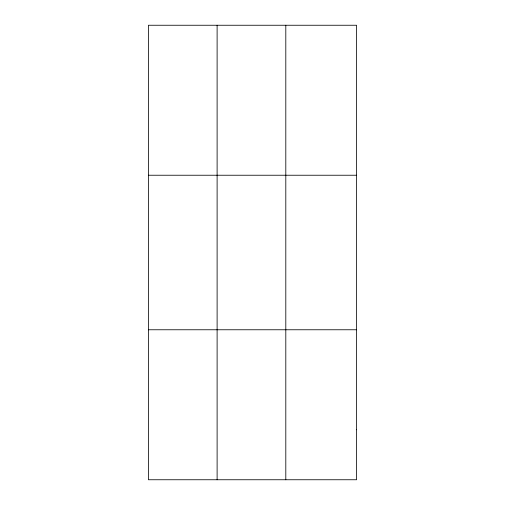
<?xml version="1.0" encoding="UTF-8"?>
<svg xmlns="http://www.w3.org/2000/svg" width="505" height="505" viewBox="0 0 505 505"><rect width="100%" height="100%" fill="white"/><g stroke="black" fill="none" stroke-linecap="round" stroke-linejoin="round"><path stroke-width="0.76" d="M285.805 479.75L285.805 25.25M148.426 175.235L356.574 175.235M148.426 329.765L356.574 329.765M217.112 25.25L217.112 479.75M356.574 429.755L356.574 479.75L148.426 479.75L148.426 25.25L356.574 25.25L356.574 429.755"/></g></svg>
